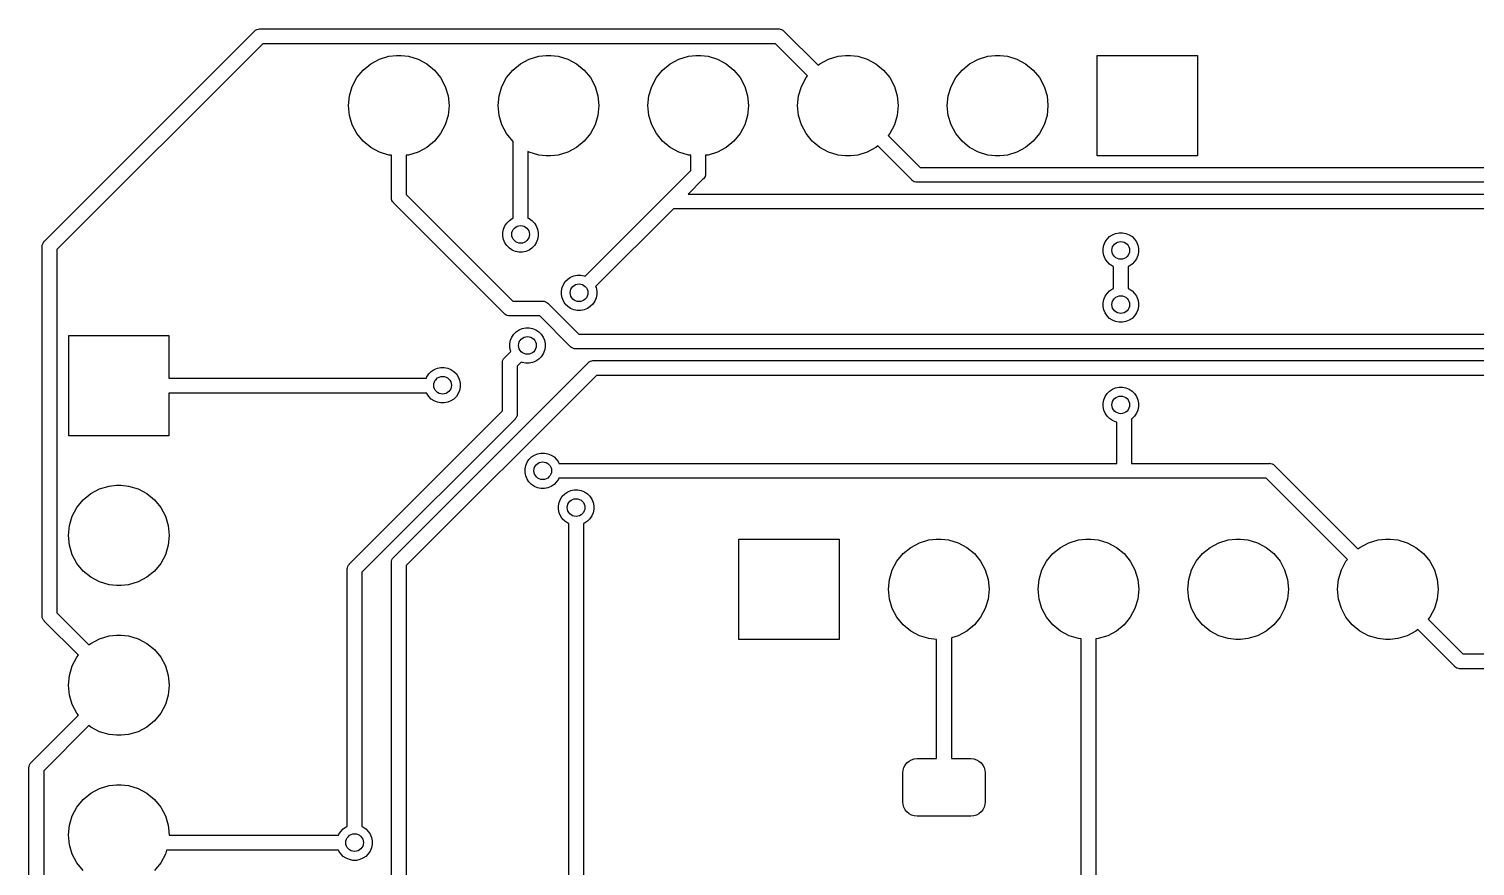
# Model space of a CAD drawing. Extents: x 0.8 to 4.31, y -4.31 to -0.81.
# Drawn here: x 0.796 to 1.762, y -1.364 to -0.805 of the extents above; entities that cross this region are included whole.
import ezdxf

# ---------------------------------------------------------------- set-up
doc = ezdxf.new("R2010")
doc.units = 0
doc.header["$MEASUREMENT"] = 0
doc.layers.add('BLACK', color=7, linetype='CONTINUOUS')

msp = doc.modelspace()

# ---------------------------------------------------------------- linework, layer by layer
at = {"layer": 'BLACK', "linetype": 'CONTINUOUS'}
for p, q in [((0.80673, -0.946743), (0.946743, -0.80673)), ((0.946743, -0.80673), (0.946897, -0.806543)), ((0.946897, -0.806543), (0.947084, -0.806389)), ((0.947084, -0.806389), (0.947085, -0.806389)), ((0.947085, -0.806389), (0.947646, -0.805928)), ((0.947646, -0.805928), (0.948501, -0.805471)), ((0.947646, -0.805928), (0.947646, -0.805928)), ((0.947646, -0.805928), (0.947646, -0.805928)), ((0.948501, -0.805471), (0.949429, -0.805189)), ((0.949429, -0.805189), (0.950152, -0.805118)), ((0.950152, -0.805118), (0.950153, -0.805118)), ((0.950153, -0.805118), (0.950394, -0.805094)), ((0.950394, -0.805094), (0.950635, -0.805118)), ((0.950635, -0.805118), (1.29681, -0.805118)), ((1.29681, -0.805118), (1.29705, -0.805094)), ((1.29705, -0.805094), (1.29729, -0.805118)), ((1.29729, -0.805118), (1.29729, -0.805118)), ((1.29729, -0.805118), (1.29801, -0.805189)), ((1.29801, -0.805189), (1.29894, -0.805471)), ((1.29894, -0.805471), (1.29979, -0.805928)), ((1.29979, -0.805928), (1.30054, -0.806543)), ((1.30054, -0.806543), (1.3007, -0.80673)), ((1.3007, -0.80673), (1.32335, -0.829385)), ((0.952432, -0.814961), (0.814961, -0.952432)), ((1.29501, -0.814961), (0.952432, -0.814961)), ((1.31639, -0.836344), (1.29501, -0.814961)), ((1.01953, -0.832522), (1.02463, -0.82834)), ((1.02463, -0.82834), (1.03044, -0.825232)), ((1.03044, -0.825232), (1.03675, -0.823319)), ((1.03675, -0.823319), (1.04166, -0.822835)), ((1.04166, -0.822835), (1.04495, -0.822835)), ((1.04495, -0.822835), (1.04987, -0.823319)), ((1.04987, -0.823319), (1.05618, -0.825232)), ((1.05618, -0.825232), (1.06199, -0.82834)), ((1.06199, -0.82834), (1.06708, -0.832522)), ((1.11953, -0.832522), (1.12463, -0.82834)), ((1.12463, -0.82834), (1.13044, -0.825232)), ((1.13044, -0.825232), (1.13675, -0.823319)), ((1.13675, -0.823319), (1.14166, -0.822835)), ((1.14166, -0.822835), (1.14495, -0.822835)), ((1.14495, -0.822835), (1.14987, -0.823319)), ((1.14987, -0.823319), (1.15618, -0.825232)), ((1.15618, -0.825232), (1.16199, -0.82834)), ((1.16199, -0.82834), (1.16708, -0.832522)), ((1.21953, -0.832522), (1.22463, -0.82834)), ((1.22463, -0.82834), (1.23044, -0.825232)), ((1.23044, -0.825232), (1.23675, -0.823319)), ((1.23675, -0.823319), (1.24166, -0.822835)), ((1.24166, -0.822835), (1.24495, -0.822835)), ((1.24495, -0.822835), (1.24987, -0.823319)), ((1.24987, -0.823319), (1.25618, -0.825232)), ((1.25618, -0.825232), (1.26199, -0.82834)), ((1.26199, -0.82834), (1.26708, -0.832522)), ((1.32335, -0.829385), (1.32463, -0.82834)), ((1.32463, -0.82834), (1.33044, -0.825232)), ((1.33044, -0.825232), (1.33675, -0.823319)), ((1.33675, -0.823319), (1.34166, -0.822835)), ((1.34166, -0.822835), (1.34495, -0.822835)), ((1.34495, -0.822835), (1.34987, -0.823319)), ((1.34987, -0.823319), (1.35618, -0.825232)), ((1.35618, -0.825232), (1.36199, -0.82834)), ((1.36199, -0.82834), (1.36708, -0.832522)), ((1.41953, -0.832522), (1.42463, -0.82834)), ((1.42463, -0.82834), (1.43044, -0.825232)), ((1.43044, -0.825232), (1.43675, -0.823319)), ((1.43675, -0.823319), (1.44166, -0.822835)), ((1.44166, -0.822835), (1.44495, -0.822835)), ((1.44495, -0.822835), (1.44987, -0.823319)), ((1.44987, -0.823319), (1.45618, -0.825232)), ((1.45618, -0.825232), (1.46199, -0.82834)), ((1.46199, -0.82834), (1.46708, -0.832522)), ((1.50984, -0.889764), (1.50984, -0.822835)), ((1.50984, -0.822835), (1.57677, -0.822835)), ((1.57677, -0.822835), (1.57677, -0.889764)), ((1.01224, -0.843431), (1.01535, -0.837617)), ((1.01535, -0.837617), (1.01953, -0.832522)), ((1.06708, -0.832522), (1.07127, -0.837617)), ((1.07127, -0.837617), (1.07437, -0.843431)), ((1.11224, -0.843431), (1.11535, -0.837617)), ((1.11535, -0.837617), (1.11953, -0.832522)), ((1.16708, -0.832522), (1.17127, -0.837617)), ((1.17127, -0.837617), (1.17437, -0.843431)), ((1.21224, -0.843431), (1.21535, -0.837617)), ((1.21535, -0.837617), (1.21953, -0.832522)), ((1.26708, -0.832522), (1.27127, -0.837617)), ((1.27127, -0.837617), (1.27437, -0.843431)), ((1.31224, -0.843431), (1.31535, -0.837617)), ((1.31535, -0.837617), (1.31639, -0.836344)), ((1.36708, -0.832522), (1.37127, -0.837617)), ((1.37127, -0.837617), (1.37437, -0.843431)), ((1.41224, -0.843431), (1.41535, -0.837617)), ((1.41535, -0.837617), (1.41953, -0.832522)), ((1.46708, -0.832522), (1.47127, -0.837617)), ((1.47127, -0.837617), (1.47437, -0.843431)), ((1.00968, -0.856299), (1.01033, -0.849739)), ((1.01033, -0.849739), (1.01224, -0.843431)), ((1.07437, -0.843431), (1.07629, -0.849739)), ((1.07629, -0.849739), (1.07693, -0.856299)), ((1.10968, -0.856299), (1.11033, -0.849739)), ((1.11033, -0.849739), (1.11224, -0.843431)), ((1.17437, -0.843431), (1.17629, -0.849739)), ((1.17629, -0.849739), (1.17693, -0.856299)), ((1.20968, -0.856299), (1.21033, -0.849739)), ((1.21033, -0.849739), (1.21224, -0.843431)), ((1.27437, -0.843431), (1.27629, -0.849739)), ((1.27629, -0.849739), (1.27693, -0.856299)), ((1.30968, -0.856299), (1.31033, -0.849739)), ((1.31033, -0.849739), (1.31224, -0.843431)), ((1.37437, -0.843431), (1.37629, -0.849739)), ((1.37629, -0.849739), (1.37693, -0.856299)), ((1.40968, -0.856299), (1.41033, -0.849739)), ((1.41033, -0.849739), (1.41224, -0.843431)), ((1.47437, -0.843431), (1.47629, -0.849739)), ((1.47629, -0.849739), (1.47693, -0.856299)), ((1.01033, -0.862859), (1.00968, -0.856299)), ((1.07693, -0.856299), (1.07629, -0.862859)), ((1.11033, -0.862859), (1.10968, -0.856299)), ((1.17693, -0.856299), (1.17629, -0.862859)), ((1.21033, -0.862859), (1.20968, -0.856299)), ((1.27693, -0.856299), (1.27629, -0.862859)), ((1.31033, -0.862859), (1.30968, -0.856299)), ((1.37693, -0.856299), (1.37629, -0.862859)), ((1.41033, -0.862859), (1.40968, -0.856299)), ((1.47693, -0.856299), (1.47629, -0.862859)), ((1.01224, -0.869168), (1.01033, -0.862859)), ((1.01535, -0.874981), (1.01224, -0.869168)), ((1.07437, -0.869168), (1.07127, -0.874981)), ((1.07629, -0.862859), (1.07437, -0.869168)), ((1.11224, -0.869168), (1.11033, -0.862859)), ((1.11535, -0.874981), (1.11224, -0.869168)), ((1.17437, -0.869168), (1.17127, -0.874981)), ((1.17629, -0.862859), (1.17437, -0.869168)), ((1.21224, -0.869168), (1.21033, -0.862859)), ((1.21535, -0.874981), (1.21224, -0.869168)), ((1.27437, -0.869168), (1.27127, -0.874981)), ((1.27629, -0.862859), (1.27437, -0.869168)), ((1.31224, -0.869168), (1.31033, -0.862859)), ((1.31535, -0.874981), (1.31224, -0.869168)), ((1.37437, -0.869168), (1.37127, -0.874981)), ((1.37629, -0.862859), (1.37437, -0.869168)), ((1.41224, -0.869168), (1.41033, -0.862859)), ((1.41535, -0.874981), (1.41224, -0.869168)), ((1.47437, -0.869168), (1.47127, -0.874981)), ((1.47629, -0.862859), (1.47437, -0.869168)), ((1.01953, -0.880077), (1.01535, -0.874981)), ((1.07127, -0.874981), (1.06708, -0.880077)), ((1.11953, -0.880077), (1.11535, -0.874981)), ((1.17127, -0.874981), (1.16708, -0.880077)), ((1.21953, -0.880077), (1.21535, -0.874981)), ((1.27127, -0.874981), (1.26708, -0.880077)), ((1.31953, -0.880077), (1.31535, -0.874981)), ((1.37127, -0.874981), (1.37022, -0.876254)), ((1.37022, -0.876254), (1.39161, -0.897638)), ((1.41953, -0.880077), (1.41535, -0.874981)), ((1.47127, -0.874981), (1.46708, -0.880077)), ((1.02463, -0.884259), (1.01953, -0.880077)), ((1.03044, -0.887366), (1.02463, -0.884259)), ((1.03675, -0.88928), (1.03044, -0.887366)), ((1.05618, -0.887366), (1.04987, -0.88928)), ((1.06199, -0.884259), (1.05618, -0.887366)), ((1.06708, -0.880077), (1.06199, -0.884259)), ((1.11976, -0.880267), (1.11953, -0.880077)), ((1.11976, -0.931501), (1.11976, -0.880267)), ((1.13044, -0.887366), (1.1296, -0.88692)), ((1.1296, -0.88692), (1.1296, -0.931501)), ((1.13675, -0.88928), (1.13044, -0.887366)), ((1.15618, -0.887366), (1.14987, -0.88928)), ((1.16199, -0.884259), (1.15618, -0.887366)), ((1.16708, -0.880077), (1.16199, -0.884259)), ((1.22463, -0.884259), (1.21953, -0.880077)), ((1.23044, -0.887366), (1.22463, -0.884259)), ((1.23675, -0.88928), (1.23044, -0.887366)), ((1.25618, -0.887366), (1.24987, -0.88928)), ((1.26199, -0.884259), (1.25618, -0.887366)), ((1.26708, -0.880077), (1.26199, -0.884259)), ((1.32463, -0.884259), (1.31953, -0.880077)), ((1.33044, -0.887366), (1.32463, -0.884259)), ((1.33675, -0.88928), (1.33044, -0.887366)), ((1.35618, -0.887366), (1.34987, -0.88928)), ((1.36199, -0.884259), (1.35618, -0.887366)), ((1.36326, -0.883214), (1.36199, -0.884259)), ((1.38592, -0.905868), (1.36326, -0.883214)), ((1.42463, -0.884259), (1.41953, -0.880077)), ((1.43044, -0.887366), (1.42463, -0.884259)), ((1.43675, -0.88928), (1.43044, -0.887366)), ((1.45618, -0.887366), (1.44987, -0.88928)), ((1.46199, -0.884259), (1.45618, -0.887366)), ((1.46708, -0.880077), (1.46199, -0.884259)), ((1.03839, -0.889441), (1.03675, -0.88928)), ((1.03839, -0.917431), (1.03839, -0.889441)), ((1.04987, -0.88928), (1.04823, -0.889441)), ((1.04823, -0.889441), (1.04823, -0.915634)), ((1.14166, -0.889764), (1.13675, -0.88928)), ((1.14495, -0.889764), (1.14166, -0.889764)), ((1.14987, -0.88928), (1.14495, -0.889764)), ((1.23839, -0.889441), (1.23675, -0.88928)), ((1.23839, -0.899599), (1.23839, -0.889441)), ((1.24987, -0.88928), (1.24823, -0.889441)), ((1.24823, -0.889441), (1.24823, -0.901396)), ((1.34166, -0.889764), (1.33675, -0.88928)), ((1.34495, -0.889764), (1.34166, -0.889764)), ((1.34987, -0.88928), (1.34495, -0.889764)), ((1.39161, -0.897638), (2.73468, -0.897638)), ((1.44166, -0.889764), (1.43675, -0.88928)), ((1.44495, -0.889764), (1.44166, -0.889764)), ((1.44987, -0.88928), (1.44495, -0.889764)), ((1.57677, -0.889764), (1.50984, -0.889764)), ((1.22136, -0.916625), (1.23839, -0.899599)), ((1.24662, -0.905288), (1.23655, -0.915355)), ((1.2468, -0.905134), (1.24662, -0.905288)), ((1.24696, -0.904947), (1.2468, -0.905134)), ((1.24742, -0.904385), (1.24696, -0.904946)), ((1.24696, -0.904946), (1.24696, -0.904947)), ((1.24788, -0.90353), (1.24742, -0.904385)), ((1.24816, -0.902602), (1.24788, -0.90353)), ((1.24823, -0.901879), (1.24816, -0.902559)), ((1.24816, -0.902559), (1.24816, -0.902602)), ((1.24823, -0.901396), (1.24825, -0.901637)), ((1.24825, -0.901637), (1.24823, -0.901878)), ((1.24823, -0.901878), (1.24823, -0.901879)), ((1.38607, -0.906056), (1.38592, -0.905868)), ((1.38626, -0.906209), (1.38607, -0.906056)), ((1.38626, -0.90621), (1.38626, -0.906209)), ((1.3866, -0.906487), (1.38626, -0.90621)), ((1.38682, -0.906671), (1.3866, -0.906487)), ((1.38767, -0.907128), (1.38682, -0.906671)), ((1.3886, -0.907409), (1.38767, -0.907128)), ((1.38933, -0.90748), (1.3886, -0.907409)), ((1.38957, -0.907504), (1.38933, -0.90748)), ((1.38933, -0.90748), (1.38933, -0.90748)), ((1.38981, -0.90748), (1.38957, -0.907504)), ((2.73288, -0.90748), (1.38981, -0.90748)), ((1.03836, -0.917673), (1.03839, -0.917431)), ((1.03846, -0.918637), (1.03836, -0.917673)), ((1.04823, -0.915634), (1.11948, -0.986887)), ((1.17514, -0.962844), (1.22102, -0.916967)), ((1.22102, -0.916967), (1.22117, -0.916779)), ((1.22117, -0.916779), (1.22136, -0.916626)), ((1.22136, -0.916626), (1.22136, -0.916625)), ((1.22136, -0.916625), (1.22136, -0.916625)), ((1.23655, -0.915355), (2.59818, -0.915355)), ((1.03874, -0.919565), (1.03846, -0.918637)), ((1.0392, -0.92042), (1.03874, -0.919565)), ((1.03966, -0.920982), (1.0392, -0.92042)), ((1.03981, -0.921169), (1.03966, -0.920982)), ((1.04, -0.921323), (1.03981, -0.921169)), ((1.11379, -0.995118), (1.04, -0.921323)), ((1.22671, -0.925197), (1.17477, -0.977135)), ((2.59639, -0.925197), (1.22671, -0.925197)), ((1.11333, -0.938801), (1.11422, -0.936652)), ((1.11422, -0.936652), (1.11551, -0.934717)), ((1.11551, -0.934717), (1.11715, -0.933072)), ((1.11715, -0.933072), (1.11909, -0.93178)), ((1.11909, -0.93178), (1.11976, -0.931501)), ((1.1296, -0.931501), (1.13028, -0.93178)), ((1.13028, -0.93178), (1.13221, -0.933072)), ((1.13221, -0.933072), (1.13386, -0.934717)), ((1.13386, -0.934717), (1.13515, -0.936652)), ((1.13515, -0.936652), (1.13604, -0.938801)), ((1.11287, -0.941083), (1.11333, -0.938801)), ((1.11287, -0.94341), (1.11287, -0.941083)), ((1.11333, -0.945692), (1.11287, -0.94341)), ((1.11422, -0.947841), (1.11333, -0.945692)), ((1.13604, -0.945692), (1.13515, -0.947841)), ((1.13604, -0.938801), (1.13649, -0.941083)), ((1.13649, -0.94341), (1.13604, -0.945692)), ((1.13649, -0.941083), (1.13649, -0.94341)), ((1.51512, -0.947358), (1.51642, -0.945424)), ((1.51642, -0.945424), (1.51806, -0.943779)), ((1.51806, -0.943779), (1.52, -0.942486)), ((1.52, -0.942486), (1.52215, -0.941596)), ((1.52215, -0.941596), (1.52443, -0.941142)), ((1.52443, -0.941142), (1.52675, -0.941142)), ((1.52675, -0.941142), (1.52904, -0.941596)), ((1.52904, -0.941596), (1.53119, -0.942486)), ((1.53119, -0.942486), (1.53312, -0.943779)), ((1.53312, -0.943779), (1.53476, -0.945424)), ((1.53476, -0.945424), (1.53606, -0.947358)), ((0.805094, -0.950394), (0.805118, -0.950153)), ((0.805118, -0.950635), (0.805094, -0.950394)), ((0.805118, -0.950152), (0.805189, -0.949429)), ((0.805118, -0.950153), (0.805118, -0.950152)), ((0.805118, -1.19681), (0.805118, -0.950635)), ((0.805189, -0.949429), (0.805471, -0.948501)), ((0.805471, -0.948501), (0.805928, -0.947646)), ((0.805928, -0.947646), (0.806543, -0.946897)), ((0.806543, -0.946897), (0.80673, -0.946743)), ((0.814961, -0.952432), (0.814961, -1.19501)), ((1.11551, -0.949775), (1.11422, -0.947841)), ((1.11715, -0.951421), (1.11551, -0.949775)), ((1.11909, -0.952713), (1.11715, -0.951421)), ((1.12124, -0.953604), (1.11909, -0.952713)), ((1.12352, -0.954057), (1.12124, -0.953604)), ((1.12585, -0.954057), (1.12352, -0.954057)), ((1.12813, -0.953604), (1.12585, -0.954057)), ((1.13028, -0.952713), (1.12813, -0.953604)), ((1.13221, -0.951421), (1.13028, -0.952713)), ((1.13386, -0.949775), (1.13221, -0.951421)), ((1.13515, -0.947841), (1.13386, -0.949775)), ((1.51378, -0.951789), (1.51423, -0.949508)), ((1.51378, -0.954116), (1.51378, -0.951789)), ((1.51423, -0.956398), (1.51378, -0.954116)), ((1.51423, -0.949508), (1.51512, -0.947358)), ((1.53606, -0.947358), (1.53695, -0.949508)), ((1.53695, -0.949508), (1.5374, -0.951789)), ((1.5374, -0.954116), (1.53695, -0.956398)), ((1.5374, -0.951789), (1.5374, -0.954116)), ((1.16781, -0.970176), (1.17514, -0.962844)), ((1.51512, -0.958547), (1.51423, -0.956398)), ((1.51642, -0.960482), (1.51512, -0.958547)), ((1.51806, -0.962127), (1.51642, -0.960482)), ((1.52, -0.96342), (1.51806, -0.962127)), ((1.52067, -0.963699), (1.52, -0.96342)), ((1.52067, -0.978427), (1.52067, -0.963699)), ((1.53119, -0.96342), (1.53051, -0.963698)), ((1.53051, -0.963698), (1.53051, -0.978428)), ((1.53312, -0.962127), (1.53119, -0.96342)), ((1.53476, -0.960482), (1.53312, -0.962127)), ((1.53606, -0.958547), (1.53476, -0.960482)), ((1.53695, -0.956398), (1.53606, -0.958547)), ((1.15322, -0.975659), (1.15452, -0.973725)), ((1.15452, -0.973725), (1.15616, -0.97208)), ((1.15616, -0.97208), (1.1581, -0.970787)), ((1.1581, -0.970787), (1.16025, -0.969897)), ((1.16025, -0.969897), (1.16253, -0.969443)), ((1.16253, -0.969443), (1.16485, -0.969443)), ((1.16485, -0.969443), (1.16714, -0.969897)), ((1.16714, -0.969897), (1.16781, -0.970176)), ((1.15188, -0.980091), (1.15233, -0.977809)), ((1.15188, -0.982417), (1.15188, -0.980091)), ((1.15233, -0.984699), (1.15188, -0.982417)), ((1.15233, -0.977809), (1.15322, -0.975659)), ((1.15322, -0.986849), (1.15233, -0.984699)), ((1.17505, -0.984699), (1.17416, -0.986849)), ((1.17477, -0.977135), (1.17505, -0.977809)), ((1.17505, -0.977809), (1.1755, -0.980091)), ((1.1755, -0.982417), (1.17505, -0.984699)), ((1.1755, -0.980091), (1.1755, -0.982417)), ((1.51423, -0.985728), (1.51512, -0.983579)), ((1.51512, -0.983579), (1.51642, -0.981644)), ((1.51642, -0.981644), (1.51806, -0.979999)), ((1.51806, -0.979999), (1.52, -0.978706)), ((1.52, -0.978706), (1.52067, -0.978427)), ((1.53051, -0.978428), (1.53119, -0.978706)), ((1.53119, -0.978706), (1.53312, -0.979999)), ((1.53312, -0.979999), (1.53476, -0.981644)), ((1.53476, -0.981644), (1.53606, -0.983579)), ((1.53606, -0.983579), (1.53695, -0.985728)), ((1.11948, -0.986887), (1.13921, -0.986887)), ((1.13921, -0.986887), (1.13945, -0.986864)), ((1.13945, -0.986864), (1.13969, -0.986887)), ((1.13969, -0.986887), (1.13969, -0.986887)), ((1.13969, -0.986887), (1.14041, -0.986959)), ((1.14041, -0.986959), (1.14134, -0.98724)), ((1.14134, -0.98724), (1.14219, -0.987697)), ((1.14219, -0.987697), (1.14294, -0.988312)), ((1.14294, -0.988312), (1.1431, -0.9885)), ((1.1431, -0.9885), (1.16346, -1.00886)), ((1.15452, -0.988783), (1.15322, -0.986849)), ((1.15616, -0.990428), (1.15452, -0.988783)), ((1.1581, -0.991721), (1.15616, -0.990428)), ((1.16025, -0.992611), (1.1581, -0.991721)), ((1.16253, -0.993065), (1.16025, -0.992611)), ((1.16485, -0.993065), (1.16253, -0.993065)), ((1.16714, -0.992611), (1.16485, -0.993065)), ((1.16928, -0.991721), (1.16714, -0.992611)), ((1.17122, -0.990428), (1.16928, -0.991721)), ((1.17286, -0.988783), (1.17122, -0.990428)), ((1.17416, -0.986849), (1.17286, -0.988783)), ((1.51378, -0.98801), (1.51423, -0.985728)), ((1.51378, -0.990336), (1.51378, -0.98801)), ((1.51423, -0.992618), (1.51378, -0.990336)), ((1.51512, -0.994768), (1.51423, -0.992618)), ((1.51642, -0.996702), (1.51512, -0.994768)), ((1.53606, -0.994768), (1.53476, -0.996702)), ((1.53695, -0.992618), (1.53606, -0.994768)), ((1.53695, -0.985728), (1.5374, -0.98801)), ((1.5374, -0.990336), (1.53695, -0.992618)), ((1.5374, -0.98801), (1.5374, -0.990336)), ((1.11395, -0.995305), (1.11379, -0.995118)), ((1.11413, -0.995459), (1.11395, -0.995305)), ((1.1147, -0.99592), (1.11413, -0.995459)), ((1.11555, -0.996377), (1.1147, -0.99592)), ((1.11648, -0.996659), (1.11555, -0.996377)), ((1.1172, -0.99673), (1.11648, -0.996659)), ((1.11744, -0.996754), (1.1172, -0.99673)), ((1.1172, -0.99673), (1.1172, -0.99673)), ((1.11768, -0.99673), (1.11744, -0.996754)), ((1.13741, -0.99673), (1.11768, -0.99673)), ((1.12581, -1.00506), (1.12809, -1.0046)), ((1.12809, -1.0046), (1.13042, -1.0046)), ((1.13042, -1.0046), (1.1327, -1.00506)), ((1.15777, -1.01709), (1.13741, -0.99673)), ((1.51806, -0.998347), (1.51642, -0.996702)), ((1.52, -0.99964), (1.51806, -0.998347)), ((1.52215, -1.00053), (1.52, -0.99964)), ((1.52443, -1.00098), (1.52215, -1.00053)), ((1.52675, -1.00098), (1.52443, -1.00098)), ((1.52904, -1.00053), (1.52675, -1.00098)), ((1.53119, -0.99964), (1.52904, -1.00053)), ((1.53312, -0.998347), (1.53119, -0.99964)), ((1.53476, -0.996702), (1.53312, -0.998347)), ((0.822835, -1.07677), (0.822835, -1.00984)), ((0.822835, -1.00984), (0.889764, -1.00984)), ((0.889764, -1.00984), (0.889764, -1.03839)), ((1.11744, -1.01525), (1.1179, -1.01297)), ((1.1179, -1.01297), (1.11879, -1.01082)), ((1.11879, -1.01082), (1.12008, -1.00889)), ((1.12008, -1.00889), (1.12173, -1.00724)), ((1.12173, -1.00724), (1.12366, -1.00595)), ((1.12366, -1.00595), (1.12581, -1.00506)), ((1.1327, -1.00506), (1.13485, -1.00595)), ((1.13485, -1.00595), (1.13678, -1.00724)), ((1.13678, -1.00724), (1.13843, -1.00889)), ((1.13843, -1.00889), (1.13972, -1.01082)), ((1.13972, -1.01082), (1.14061, -1.01297)), ((1.14061, -1.01297), (1.14107, -1.01525)), ((1.16346, -1.00886), (3.2264, -1.00886)), ((1.11413, -1.02458), (1.11818, -1.02053)), ((1.11744, -1.01758), (1.11744, -1.01525)), ((1.1179, -1.01986), (1.11744, -1.01758)), ((1.11818, -1.02053), (1.1179, -1.01986)), ((1.13843, -1.02394), (1.13678, -1.02559)), ((1.13972, -1.02201), (1.13843, -1.02394)), ((1.14061, -1.01986), (1.13972, -1.02201)), ((1.14107, -1.01758), (1.14061, -1.01986)), ((1.14107, -1.01525), (1.14107, -1.01758)), ((1.15792, -1.01728), (1.15777, -1.01709)), ((1.15811, -1.01743), (1.15792, -1.01728)), ((1.15848, -1.01774), (1.15811, -1.01743)), ((1.15811, -1.01743), (1.15811, -1.01743)), ((1.15867, -1.01789), (1.15848, -1.01774)), ((1.15952, -1.01835), (1.15867, -1.01789)), ((1.16045, -1.01863), (1.15952, -1.01835)), ((1.16118, -1.0187), (1.16045, -1.01863)), ((1.16142, -1.01872), (1.16118, -1.0187)), ((1.16118, -1.0187), (1.16118, -1.0187)), ((1.16166, -1.0187), (1.16142, -1.01872)), ((3.2246, -1.0187), (1.16166, -1.0187)), ((1.04, -1.15777), (1.16958, -1.02819)), ((1.06503, -1.03386), (1.06697, -1.03257)), ((1.06697, -1.03257), (1.06912, -1.03168)), ((1.06912, -1.03168), (1.0714, -1.03122)), ((1.0714, -1.03122), (1.07372, -1.03122)), ((1.07372, -1.03122), (1.07601, -1.03168)), ((1.07601, -1.03168), (1.07816, -1.03257)), ((1.07816, -1.03257), (1.08009, -1.03386)), ((1.1125, -1.02823), (1.11252, -1.02798)), ((1.11252, -1.02847), (1.1125, -1.02823)), ((1.11252, -1.02798), (1.11259, -1.02726)), ((1.11252, -1.02798), (1.11252, -1.02798)), ((1.11252, -1.06019), (1.11252, -1.02847)), ((1.11259, -1.02726), (1.11287, -1.02633)), ((1.11287, -1.02633), (1.11333, -1.02548)), ((1.11333, -1.02548), (1.11395, -1.02473)), ((1.11395, -1.02473), (1.11413, -1.02458)), ((1.12514, -1.02749), (1.12236, -1.03026)), ((1.12236, -1.03026), (1.12236, -1.06198)), ((1.12581, -1.02777), (1.12514, -1.02749)), ((1.12809, -1.02823), (1.12581, -1.02777)), ((1.13042, -1.02823), (1.12809, -1.02823)), ((1.1327, -1.02777), (1.13042, -1.02823)), ((1.13485, -1.02688), (1.1327, -1.02777)), ((1.13678, -1.02559), (1.13485, -1.02688)), ((1.16958, -1.02819), (1.16973, -1.028)), ((1.16973, -1.028), (1.16992, -1.02785)), ((1.16992, -1.02785), (1.17048, -1.02738)), ((1.16992, -1.02785), (1.16992, -1.02785)), ((1.17048, -1.02738), (1.17134, -1.02693)), ((1.17134, -1.02693), (1.17226, -1.02665)), ((1.17226, -1.02665), (1.17299, -1.02658)), ((1.17299, -1.02658), (1.17323, -1.02655)), ((1.17299, -1.02658), (1.17299, -1.02658)), ((1.17323, -1.02655), (1.17347, -1.02658)), ((1.17347, -1.02658), (3.21906, -1.02658)), ((0.889764, -1.03839), (1.0617, -1.03839)), ((1.17527, -1.03642), (1.04823, -1.16346)), ((1.0617, -1.03839), (1.06209, -1.03744)), ((1.06209, -1.03744), (1.06339, -1.0355)), ((1.06339, -1.0355), (1.06503, -1.03386)), ((1.08009, -1.03386), (1.08174, -1.0355)), ((1.08174, -1.0355), (1.08303, -1.03744)), ((1.08303, -1.03744), (1.08392, -1.03959)), ((1.08392, -1.03959), (1.08437, -1.04187)), ((1.08437, -1.04187), (1.08437, -1.0442)), ((3.21726, -1.03642), (1.17527, -1.03642)), ((1.06193, -1.04823), (0.889764, -1.04823)), ((0.889764, -1.04823), (0.889764, -1.07677)), ((1.06209, -1.04863), (1.06193, -1.04823)), ((1.06339, -1.05056), (1.06209, -1.04863)), ((1.06503, -1.05221), (1.06339, -1.05056)), ((1.06697, -1.0535), (1.06503, -1.05221)), ((1.08009, -1.05221), (1.07816, -1.0535)), ((1.08174, -1.05056), (1.08009, -1.05221)), ((1.08303, -1.04863), (1.08174, -1.05056)), ((1.08392, -1.04648), (1.08303, -1.04863)), ((1.08437, -1.0442), (1.08392, -1.04648)), ((1.51378, -1.05494), (1.51423, -1.05266)), ((1.51423, -1.05266), (1.51512, -1.05051)), ((1.51512, -1.05051), (1.51642, -1.04857)), ((1.51642, -1.04857), (1.51806, -1.04693)), ((1.51806, -1.04693), (1.52, -1.04564)), ((1.52, -1.04564), (1.52215, -1.04475)), ((1.52215, -1.04475), (1.52443, -1.04429)), ((1.52443, -1.04429), (1.52675, -1.04429)), ((1.52675, -1.04429), (1.52904, -1.04475)), ((1.52904, -1.04475), (1.53119, -1.04564)), ((1.53119, -1.04564), (1.53312, -1.04693)), ((1.53312, -1.04693), (1.53476, -1.04857)), ((1.53476, -1.04857), (1.53606, -1.05051)), ((1.53606, -1.05051), (1.53695, -1.05266)), ((1.53695, -1.05266), (1.5374, -1.05494)), ((1.01047, -1.16224), (1.11252, -1.06019)), ((1.06912, -1.05439), (1.06697, -1.0535)), ((1.0714, -1.05484), (1.06912, -1.05439)), ((1.07372, -1.05484), (1.0714, -1.05484)), ((1.07601, -1.05439), (1.07372, -1.05484)), ((1.07816, -1.0535), (1.07601, -1.05439)), ((1.12236, -1.06247), (1.12229, -1.06319)), ((1.12236, -1.06198), (1.12239, -1.06223)), ((1.12239, -1.06223), (1.12236, -1.06247)), ((1.12236, -1.06247), (1.12236, -1.06247)), ((1.51378, -1.05727), (1.51378, -1.05494)), ((1.51423, -1.05955), (1.51378, -1.05727)), ((1.51512, -1.0617), (1.51423, -1.05955)), ((1.51642, -1.06363), (1.51512, -1.0617)), ((1.53606, -1.0617), (1.53476, -1.06363)), ((1.53695, -1.05955), (1.53606, -1.0617)), ((1.5374, -1.05727), (1.53695, -1.05955)), ((1.5374, -1.05494), (1.5374, -1.05727)), ((1.12075, -1.06588), (1.0187, -1.16793)), ((1.12094, -1.06572), (1.12075, -1.06588)), ((1.12109, -1.06553), (1.12094, -1.06572)), ((1.12155, -1.06497), (1.12109, -1.06553)), ((1.12201, -1.06412), (1.12155, -1.06497)), ((1.12211, -1.0638), (1.12201, -1.06412)), ((1.12229, -1.06319), (1.12211, -1.0638)), ((1.51806, -1.06528), (1.51642, -1.06363)), ((1.52, -1.06657), (1.51806, -1.06528)), ((1.52215, -1.06746), (1.52, -1.06657)), ((1.52296, -1.06762), (1.52215, -1.06746)), ((1.52296, -1.09516), (1.52296, -1.06762)), ((1.53312, -1.06528), (1.5328, -1.06549)), ((1.5328, -1.06549), (1.5328, -1.09516)), ((1.53476, -1.06363), (1.53312, -1.06528)), ((0.889764, -1.07677), (0.822835, -1.07677)), ((1.13027, -1.09255), (1.13192, -1.0909)), ((1.13192, -1.0909), (1.13385, -1.08961)), ((1.13385, -1.08961), (1.136, -1.08872)), ((1.136, -1.08872), (1.13828, -1.08827)), ((1.13828, -1.08827), (1.14061, -1.08827)), ((1.14061, -1.08827), (1.14289, -1.08872)), ((1.14289, -1.08872), (1.14504, -1.08961)), ((1.14504, -1.08961), (1.14698, -1.0909)), ((1.14698, -1.0909), (1.14862, -1.09255)), ((1.12764, -1.09891), (1.12809, -1.09663)), ((1.12764, -1.10124), (1.12764, -1.09891)), ((1.12809, -1.09663), (1.12898, -1.09448)), ((1.12898, -1.09448), (1.13027, -1.09255)), ((1.14862, -1.09255), (1.14991, -1.09448)), ((1.14991, -1.09448), (1.15019, -1.09516)), ((1.15019, -1.09516), (1.52296, -1.09516)), ((1.5328, -1.09516), (1.62457, -1.09516)), ((1.62457, -1.09516), (1.62481, -1.09513)), ((1.62481, -1.09513), (1.62505, -1.09516)), ((1.62505, -1.09516), (1.62505, -1.09516)), ((1.62505, -1.09516), (1.62577, -1.09523)), ((1.62577, -1.09523), (1.6267, -1.09551)), ((1.6267, -1.09551), (1.62756, -1.09596)), ((1.62756, -1.09596), (1.62831, -1.09658)), ((1.62831, -1.09658), (1.62846, -1.09677)), ((1.62846, -1.09677), (1.68401, -1.15232)), ((0.843431, -1.11224), (0.849739, -1.11033)), ((0.849739, -1.11033), (0.854656, -1.10984)), ((0.854656, -1.10984), (0.857943, -1.10984)), ((0.857943, -1.10984), (0.862859, -1.11033)), ((0.862859, -1.11033), (0.869168, -1.11224)), ((1.12809, -1.10352), (1.12764, -1.10124)), ((1.12898, -1.10567), (1.12809, -1.10352)), ((1.13027, -1.10761), (1.12898, -1.10567)), ((1.13192, -1.10925), (1.13027, -1.10761)), ((1.13385, -1.11054), (1.13192, -1.10925)), ((1.136, -1.11143), (1.13385, -1.11054)), ((1.14504, -1.11054), (1.14289, -1.11143)), ((1.14698, -1.10925), (1.14504, -1.11054)), ((1.14862, -1.10761), (1.14698, -1.10925)), ((1.14991, -1.10567), (1.14862, -1.10761)), ((1.15019, -1.105), (1.14991, -1.10567)), ((1.52763, -1.105), (1.15019, -1.105)), ((1.52788, -1.10502), (1.52763, -1.105)), ((1.52812, -1.105), (1.52788, -1.10502)), ((1.62277, -1.105), (1.52812, -1.105)), ((1.67705, -1.15928), (1.62277, -1.105)), ((0.82834, -1.12463), (0.832522, -1.11953)), ((0.832522, -1.11953), (0.837617, -1.11535)), ((0.837617, -1.11535), (0.843431, -1.11224)), ((0.869168, -1.11224), (0.874981, -1.11535)), ((0.874981, -1.11535), (0.880077, -1.11953)), ((0.880077, -1.11953), (0.884259, -1.12463)), ((1.13828, -1.11189), (1.136, -1.11143)), ((1.14061, -1.11189), (1.13828, -1.11189)), ((1.14289, -1.11143), (1.14061, -1.11189)), ((1.15036, -1.12124), (1.15125, -1.11909)), ((1.15125, -1.11909), (1.15254, -1.11715)), ((1.15254, -1.11715), (1.15419, -1.11551)), ((1.15419, -1.11551), (1.15612, -1.11422)), ((1.15612, -1.11422), (1.15827, -1.11333)), ((1.15827, -1.11333), (1.16055, -1.11287)), ((1.16055, -1.11287), (1.16288, -1.11287)), ((1.16288, -1.11287), (1.16516, -1.11333)), ((1.16516, -1.11333), (1.16731, -1.11422)), ((1.16731, -1.11422), (1.16925, -1.11551)), ((1.16925, -1.11551), (1.17089, -1.11715)), ((1.17089, -1.11715), (1.17218, -1.11909)), ((1.17218, -1.11909), (1.17307, -1.12124)), ((0.825232, -1.13044), (0.82834, -1.12463)), ((0.884259, -1.12463), (0.887366, -1.13044)), ((1.14991, -1.12352), (1.15036, -1.12124)), ((1.14991, -1.12585), (1.14991, -1.12352)), ((1.15036, -1.12813), (1.14991, -1.12585)), ((1.15125, -1.13028), (1.15036, -1.12813)), ((1.17307, -1.12813), (1.17218, -1.13028)), ((1.17307, -1.12124), (1.17353, -1.12352)), ((1.17353, -1.12585), (1.17307, -1.12813)), ((1.17353, -1.12352), (1.17353, -1.12585)), ((0.822673, -1.14331), (0.823319, -1.13675)), ((0.823319, -1.13675), (0.825232, -1.13044)), ((0.887366, -1.13044), (0.88928, -1.13675)), ((0.88928, -1.13675), (0.889926, -1.14331)), ((1.15254, -1.13221), (1.15125, -1.13028)), ((1.15419, -1.13386), (1.15254, -1.13221)), ((1.15612, -1.13515), (1.15419, -1.13386)), ((1.1568, -1.13543), (1.15612, -1.13515)), ((1.1568, -1.38287), (1.1568, -1.13543)), ((1.16731, -1.13515), (1.16664, -1.13543)), ((1.16664, -1.13543), (1.16664, -1.38287)), ((1.16925, -1.13386), (1.16731, -1.13515)), ((1.17089, -1.13221), (1.16925, -1.13386)), ((1.17218, -1.13028), (1.17089, -1.13221)), ((0.823319, -1.14987), (0.822673, -1.14331)), ((0.889926, -1.14331), (0.88928, -1.14987)), ((1.2705, -1.2127), (1.2705, -1.14577)), ((1.2705, -1.14577), (1.33743, -1.14577)), ((1.33743, -1.14577), (1.33743, -1.2127)), ((1.38529, -1.15128), (1.3911, -1.14817)), ((1.3911, -1.14817), (1.39741, -1.14626)), ((1.39741, -1.14626), (1.40232, -1.14577)), ((1.40232, -1.14577), (1.40561, -1.14577)), ((1.40561, -1.14577), (1.41053, -1.14626)), ((1.41053, -1.14626), (1.41684, -1.14817)), ((1.41684, -1.14817), (1.42265, -1.15128)), ((1.48529, -1.15128), (1.4911, -1.14817)), ((1.4911, -1.14817), (1.49741, -1.14626)), ((1.49741, -1.14626), (1.50232, -1.14577)), ((1.50232, -1.14577), (1.50561, -1.14577)), ((1.50561, -1.14577), (1.51053, -1.14626)), ((1.51053, -1.14626), (1.51684, -1.14817)), ((1.51684, -1.14817), (1.52265, -1.15128)), ((1.58529, -1.15128), (1.5911, -1.14817)), ((1.5911, -1.14817), (1.59741, -1.14626)), ((1.59741, -1.14626), (1.60232, -1.14577)), ((1.60232, -1.14577), (1.60561, -1.14577)), ((1.60561, -1.14577), (1.61053, -1.14626)), ((1.61053, -1.14626), (1.61684, -1.14817)), ((1.61684, -1.14817), (1.62265, -1.15128)), ((1.68529, -1.15128), (1.6911, -1.14817)), ((1.6911, -1.14817), (1.69741, -1.14626)), ((1.69741, -1.14626), (1.70232, -1.14577)), ((1.70232, -1.14577), (1.70561, -1.14577)), ((1.70561, -1.14577), (1.71053, -1.14626)), ((1.71053, -1.14626), (1.71684, -1.14817)), ((1.71684, -1.14817), (1.72265, -1.15128)), ((0.825232, -1.15618), (0.823319, -1.14987)), ((0.82834, -1.16199), (0.825232, -1.15618)), ((0.887366, -1.15618), (0.884259, -1.16199)), ((0.88928, -1.14987), (0.887366, -1.15618)), ((1.03874, -1.15952), (1.0392, -1.15867)), ((1.0392, -1.15867), (1.03966, -1.15811)), ((1.03966, -1.15811), (1.03981, -1.15792)), ((1.03966, -1.15811), (1.03966, -1.15811)), ((1.03981, -1.15792), (1.04, -1.15777)), ((1.37601, -1.16055), (1.38019, -1.15546)), ((1.38019, -1.15546), (1.38529, -1.15128)), ((1.42265, -1.15128), (1.42775, -1.15546)), ((1.42775, -1.15546), (1.43193, -1.16055)), ((1.47601, -1.16055), (1.48019, -1.15546)), ((1.48019, -1.15546), (1.48529, -1.15128)), ((1.52265, -1.15128), (1.52775, -1.15546)), ((1.52775, -1.15546), (1.53193, -1.16055)), ((1.57601, -1.16055), (1.58019, -1.15546)), ((1.58019, -1.15546), (1.58529, -1.15128)), ((1.62265, -1.15128), (1.62775, -1.15546)), ((1.62775, -1.15546), (1.63193, -1.16055)), ((1.68401, -1.15232), (1.68529, -1.15128)), ((1.72265, -1.15128), (1.72775, -1.15546)), ((1.72775, -1.15546), (1.73193, -1.16055)), ((0.832522, -1.16708), (0.82834, -1.16199)), ((0.837617, -1.17127), (0.832522, -1.16708)), ((0.880077, -1.16708), (0.874981, -1.17127)), ((0.884259, -1.16199), (0.880077, -1.16708)), ((1.00883, -1.16589), (1.00886, -1.16565)), ((1.00886, -1.16613), (1.00883, -1.16589)), ((1.00886, -1.16565), (1.00893, -1.16492)), ((1.00886, -1.16565), (1.00886, -1.16565)), ((1.00886, -1.33148), (1.00886, -1.16613)), ((1.00893, -1.16492), (1.00921, -1.164)), ((1.00921, -1.164), (1.00967, -1.16314)), ((1.00967, -1.16314), (1.01028, -1.16239)), ((1.01028, -1.16239), (1.01047, -1.16224)), ((1.0187, -1.16793), (1.0187, -1.33768)), ((1.03836, -1.16142), (1.03846, -1.16045)), ((1.03839, -1.16166), (1.03836, -1.16142)), ((1.03839, -1.41528), (1.03839, -1.16166)), ((1.03846, -1.16045), (1.03874, -1.15952)), ((1.04823, -1.16346), (1.04823, -1.41708)), ((1.37099, -1.17268), (1.3729, -1.16637)), ((1.3729, -1.16637), (1.37601, -1.16055)), ((1.43193, -1.16055), (1.43504, -1.16637)), ((1.43504, -1.16637), (1.43695, -1.17268)), ((1.47099, -1.17268), (1.4729, -1.16637)), ((1.4729, -1.16637), (1.47601, -1.16055)), ((1.53193, -1.16055), (1.53504, -1.16637)), ((1.53504, -1.16637), (1.53695, -1.17268)), ((1.57099, -1.17268), (1.5729, -1.16637)), ((1.5729, -1.16637), (1.57601, -1.16055)), ((1.63193, -1.16055), (1.63504, -1.16637)), ((1.63504, -1.16637), (1.63695, -1.17268)), ((1.67099, -1.17268), (1.6729, -1.16637)), ((1.6729, -1.16637), (1.67601, -1.16055)), ((1.67601, -1.16055), (1.67705, -1.15928)), ((1.73193, -1.16055), (1.73504, -1.16637)), ((1.73504, -1.16637), (1.73695, -1.17268)), ((0.843431, -1.17437), (0.837617, -1.17127)), ((0.849739, -1.17629), (0.843431, -1.17437)), ((0.854656, -1.17677), (0.849739, -1.17629)), ((0.857943, -1.17677), (0.854656, -1.17677)), ((0.862859, -1.17629), (0.857943, -1.17677)), ((0.869168, -1.17437), (0.862859, -1.17629)), ((0.874981, -1.17127), (0.869168, -1.17437)), ((1.37034, -1.17924), (1.37099, -1.17268)), ((1.43695, -1.17268), (1.43759, -1.17924)), ((1.47034, -1.17924), (1.47099, -1.17268)), ((1.53695, -1.17268), (1.53759, -1.17924)), ((1.57034, -1.17924), (1.57099, -1.17268)), ((1.63695, -1.17268), (1.63759, -1.17924)), ((1.67034, -1.17924), (1.67099, -1.17268)), ((1.73695, -1.17268), (1.73759, -1.17924)), ((1.37099, -1.1858), (1.37034, -1.17924)), ((1.3729, -1.1921), (1.37099, -1.1858)), ((1.43695, -1.1858), (1.43504, -1.1921)), ((1.43759, -1.17924), (1.43695, -1.1858)), ((1.47099, -1.1858), (1.47034, -1.17924)), ((1.4729, -1.1921), (1.47099, -1.1858)), ((1.53695, -1.1858), (1.53504, -1.1921)), ((1.53759, -1.17924), (1.53695, -1.1858)), ((1.57099, -1.1858), (1.57034, -1.17924)), ((1.5729, -1.1921), (1.57099, -1.1858)), ((1.63695, -1.1858), (1.63504, -1.1921)), ((1.63759, -1.17924), (1.63695, -1.1858)), ((1.67099, -1.1858), (1.67034, -1.17924)), ((1.6729, -1.1921), (1.67099, -1.1858)), ((1.73695, -1.1858), (1.73504, -1.1921)), ((1.73759, -1.17924), (1.73695, -1.1858)), ((0.805094, -1.19705), (0.805118, -1.19681)), ((0.805189, -1.19801), (0.805094, -1.19705)), ((0.814961, -1.19501), (0.836344, -1.21639)), ((1.37601, -1.19792), (1.3729, -1.1921)), ((1.43504, -1.1921), (1.43193, -1.19792)), ((1.47601, -1.19792), (1.4729, -1.1921)), ((1.53504, -1.1921), (1.53193, -1.19792)), ((1.57601, -1.19792), (1.5729, -1.1921)), ((1.63504, -1.1921), (1.63193, -1.19792)), ((1.67601, -1.19792), (1.6729, -1.1921)), ((1.73504, -1.1921), (1.73193, -1.19792)), ((0.805471, -1.19894), (0.805189, -1.19801)), ((0.805928, -1.19979), (0.805471, -1.19894)), ((0.806389, -1.20036), (0.805928, -1.19979)), ((0.806543, -1.20054), (0.806389, -1.20036)), ((0.80673, -1.2007), (0.806543, -1.20054)), ((0.829385, -1.22335), (0.80673, -1.2007)), ((1.38019, -1.20301), (1.37601, -1.19792)), ((1.38529, -1.2072), (1.38019, -1.20301)), ((1.3911, -1.2103), (1.38529, -1.2072)), ((1.42265, -1.2072), (1.41684, -1.2103)), ((1.42775, -1.20301), (1.42265, -1.2072)), ((1.43193, -1.19792), (1.42775, -1.20301)), ((1.48019, -1.20301), (1.47601, -1.19792)), ((1.48529, -1.2072), (1.48019, -1.20301)), ((1.4911, -1.2103), (1.48529, -1.2072)), ((1.52265, -1.2072), (1.51684, -1.2103)), ((1.52775, -1.20301), (1.52265, -1.2072)), ((1.53193, -1.19792), (1.52775, -1.20301)), ((1.58019, -1.20301), (1.57601, -1.19792)), ((1.58529, -1.2072), (1.58019, -1.20301)), ((1.5911, -1.2103), (1.58529, -1.2072)), ((1.62265, -1.2072), (1.61684, -1.2103)), ((1.62775, -1.20301), (1.62265, -1.2072)), ((1.63193, -1.19792), (1.62775, -1.20301)), ((1.68019, -1.20301), (1.67601, -1.19792)), ((1.68529, -1.2072), (1.68019, -1.20301)), ((1.6911, -1.2103), (1.68529, -1.2072)), ((1.72265, -1.2072), (1.71684, -1.2103)), ((1.72392, -1.20615), (1.72265, -1.2072)), ((1.74844, -1.23067), (1.72392, -1.20615)), ((1.73193, -1.19792), (1.73088, -1.19919)), ((1.73088, -1.19919), (1.75413, -1.22244)), ((0.836344, -1.21639), (0.837617, -1.21535)), ((0.837617, -1.21535), (0.843431, -1.21224)), ((0.843431, -1.21224), (0.849739, -1.21033)), ((0.849739, -1.21033), (0.854656, -1.20984)), ((0.854656, -1.20984), (0.857943, -1.20984)), ((0.857943, -1.20984), (0.862859, -1.21033)), ((0.862859, -1.21033), (0.869168, -1.21224)), ((0.869168, -1.21224), (0.874981, -1.21535)), ((0.874981, -1.21535), (0.880077, -1.21953)), ((1.33743, -1.2127), (1.2705, -1.2127)), ((1.39741, -1.21222), (1.3911, -1.2103)), ((1.40232, -1.2127), (1.39741, -1.21222)), ((1.40256, -1.2127), (1.40232, -1.2127)), ((1.40256, -1.29232), (1.40256, -1.2127)), ((1.41684, -1.2103), (1.4124, -1.21165)), ((1.4124, -1.21165), (1.4124, -1.29232)), ((1.49741, -1.21222), (1.4911, -1.2103)), ((1.49905, -1.21238), (1.49741, -1.21222)), ((1.49905, -1.43483), (1.49905, -1.21238)), ((1.51053, -1.21222), (1.50889, -1.21238)), ((1.50889, -1.21238), (1.50889, -1.43303)), ((1.51684, -1.2103), (1.51053, -1.21222)), ((1.59741, -1.21222), (1.5911, -1.2103)), ((1.60232, -1.2127), (1.59741, -1.21222)), ((1.60561, -1.2127), (1.60232, -1.2127)), ((1.61053, -1.21222), (1.60561, -1.2127)), ((1.61684, -1.2103), (1.61053, -1.21222)), ((1.69741, -1.21222), (1.6911, -1.2103)), ((1.70232, -1.2127), (1.69741, -1.21222)), ((1.70561, -1.2127), (1.70232, -1.2127)), ((1.71053, -1.21222), (1.70561, -1.2127)), ((1.71684, -1.2103), (1.71053, -1.21222)), ((0.825232, -1.23044), (0.82834, -1.22463)), ((0.82834, -1.22463), (0.829385, -1.22335)), ((0.880077, -1.21953), (0.884259, -1.22463)), ((0.884259, -1.22463), (0.887366, -1.23044)), ((1.75413, -1.22244), (1.96351, -1.22244)), ((0.823319, -1.23675), (0.825232, -1.23044)), ((0.887366, -1.23044), (0.88928, -1.23675)), ((1.7486, -1.23086), (1.74844, -1.23067)), ((1.74879, -1.23101), (1.7486, -1.23086)), ((1.74935, -1.23147), (1.74879, -1.23101)), ((1.74879, -1.23101), (1.74879, -1.23101)), ((1.75008, -1.23187), (1.74935, -1.23147)), ((1.7502, -1.23193), (1.75008, -1.23187)), ((1.75113, -1.23221), (1.7502, -1.23193)), ((1.75185, -1.23228), (1.75113, -1.23221)), ((1.75209, -1.23231), (1.75185, -1.23228)), ((1.75185, -1.23228), (1.75185, -1.23228)), ((1.75234, -1.23228), (1.75209, -1.23231)), ((1.96063, -1.23228), (1.75234, -1.23228)), ((0.822673, -1.24331), (0.823319, -1.23675)), ((0.823319, -1.24987), (0.822673, -1.24331)), ((0.88928, -1.23675), (0.889926, -1.24331)), ((0.889926, -1.24331), (0.88928, -1.24987)), ((0.825232, -1.25618), (0.823319, -1.24987)), ((0.88928, -1.24987), (0.887366, -1.25618)), ((0.797872, -1.29477), (0.829385, -1.26326)), ((0.82834, -1.26199), (0.825232, -1.25618)), ((0.829385, -1.26326), (0.82834, -1.26199)), ((0.884259, -1.26199), (0.880077, -1.26708)), ((0.887366, -1.25618), (0.884259, -1.26199)), ((0.836344, -1.27022), (0.806103, -1.30046)), ((0.837617, -1.27127), (0.836344, -1.27022)), ((0.843431, -1.27437), (0.837617, -1.27127)), ((0.849739, -1.27629), (0.843431, -1.27437)), ((0.869168, -1.27437), (0.862859, -1.27629)), ((0.874981, -1.27127), (0.869168, -1.27437)), ((0.880077, -1.26708), (0.874981, -1.27127)), ((0.854656, -1.27677), (0.849739, -1.27629)), ((0.857943, -1.27677), (0.854656, -1.27677)), ((0.862859, -1.27629), (0.857943, -1.27677)), ((1.38273, -1.29513), (1.38419, -1.29394)), ((1.38419, -1.29394), (1.38585, -1.29305)), ((1.38585, -1.29305), (1.38765, -1.29251)), ((1.38765, -1.29251), (1.38952, -1.29232)), ((1.38952, -1.29232), (1.40256, -1.29232)), ((1.4124, -1.29232), (1.42544, -1.29232)), ((1.42544, -1.29232), (1.42732, -1.29251)), ((1.42732, -1.29251), (1.42912, -1.29305)), ((1.42912, -1.29305), (1.43077, -1.29394)), ((1.43077, -1.29394), (1.43223, -1.29513)), ((0.796236, -1.29842), (0.796331, -1.29746)), ((0.79626, -1.29867), (0.796236, -1.29842)), ((0.79626, -3.26361), (0.79626, -1.29867)), ((0.796331, -1.29746), (0.796613, -1.29653)), ((0.796613, -1.29653), (0.79707, -1.29568)), ((0.79707, -1.29568), (0.797531, -1.29512)), ((0.797531, -1.29512), (0.797685, -1.29493)), ((0.797531, -1.29512), (0.797531, -1.29512)), ((0.797685, -1.29493), (0.797872, -1.29477)), ((0.806103, -1.30046), (0.806103, -3.26181)), ((1.37992, -1.30192), (1.38011, -1.30005)), ((1.37992, -1.32111), (1.37992, -1.30192)), ((1.38011, -1.30005), (1.38065, -1.29825)), ((1.38065, -1.29825), (1.38154, -1.29659)), ((1.38154, -1.29659), (1.38273, -1.29513)), ((1.43223, -1.29513), (1.43342, -1.29659)), ((1.43342, -1.29659), (1.43431, -1.29825)), ((1.43431, -1.29825), (1.43485, -1.30005)), ((1.43485, -1.30005), (1.43504, -1.30192)), ((1.43504, -1.30192), (1.43504, -1.32111)), ((0.837617, -1.31535), (0.843431, -1.31224)), ((0.843431, -1.31224), (0.849739, -1.31033)), ((0.849739, -1.31033), (0.854656, -1.30984)), ((0.854656, -1.30984), (0.857943, -1.30984)), ((0.857943, -1.30984), (0.862859, -1.31033)), ((0.862859, -1.31033), (0.869168, -1.31224)), ((0.869168, -1.31224), (0.874981, -1.31535)), ((0.82834, -1.32463), (0.832522, -1.31953)), ((0.832522, -1.31953), (0.837617, -1.31535)), ((0.874981, -1.31535), (0.880077, -1.31953)), ((0.880077, -1.31953), (0.884259, -1.32463)), ((1.38011, -1.32298), (1.37992, -1.32111)), ((1.38065, -1.32478), (1.38011, -1.32298)), ((1.43485, -1.32298), (1.43431, -1.32478)), ((1.43504, -1.32111), (1.43485, -1.32298)), ((0.823319, -1.33675), (0.825232, -1.33044)), ((0.825232, -1.33044), (0.82834, -1.32463)), ((0.884259, -1.32463), (0.887366, -1.33044)), ((0.887366, -1.33044), (0.88928, -1.33675)), ((1.00886, -1.33768), (1.00886, -1.33148)), ((1.00886, -1.33148), (1.00886, -1.33148)), ((1.38154, -1.32644), (1.38065, -1.32478)), ((1.38273, -1.3279), (1.38154, -1.32644)), ((1.38419, -1.32909), (1.38273, -1.3279)), ((1.38585, -1.32998), (1.38419, -1.32909)), ((1.38765, -1.33052), (1.38585, -1.32998)), ((1.38952, -1.33071), (1.38765, -1.33052)), ((1.42544, -1.33071), (1.38952, -1.33071)), ((1.42732, -1.33052), (1.42544, -1.33071)), ((1.42912, -1.32998), (1.42732, -1.33052)), ((1.43077, -1.32909), (1.42912, -1.32998)), ((1.43223, -1.3279), (1.43077, -1.32909)), ((1.43342, -1.32644), (1.43223, -1.3279)), ((1.43431, -1.32478), (1.43342, -1.32644)), ((0.822673, -1.34331), (0.823319, -1.33675)), ((0.88928, -1.33675), (0.889926, -1.34331)), ((1.00331, -1.34283), (1.00461, -1.3409)), ((1.00461, -1.3409), (1.00625, -1.33925)), ((1.00625, -1.33925), (1.00818, -1.33796)), ((1.00818, -1.33796), (1.00886, -1.33768)), ((1.0187, -1.33768), (1.01937, -1.33796)), ((1.01937, -1.33796), (1.02131, -1.33925)), ((1.02131, -1.33925), (1.02295, -1.3409)), ((1.02295, -1.3409), (1.02425, -1.34283)), ((0.823319, -1.34987), (0.822673, -1.34331)), ((0.825232, -1.35618), (0.823319, -1.34987)), ((0.889926, -1.34331), (0.889906, -1.3435)), ((0.889906, -1.3435), (1.00303, -1.3435)), ((1.00303, -1.3435), (1.00331, -1.34283)), ((1.02425, -1.34283), (1.02514, -1.34498)), ((1.02514, -1.35187), (1.02425, -1.35402)), ((1.02514, -1.34498), (1.02559, -1.34726)), ((1.02559, -1.34959), (1.02514, -1.35187)), ((1.02559, -1.34726), (1.02559, -1.34959)), ((0.82834, -1.36199), (0.825232, -1.35618)), ((0.832522, -1.36708), (0.82834, -1.36199)), ((0.884259, -1.36199), (0.880077, -1.36708)), ((0.887366, -1.35618), (0.884259, -1.36199)), ((0.888224, -1.35335), (0.887366, -1.35618)), ((1.00303, -1.35335), (0.888224, -1.35335)), ((1.00331, -1.35402), (1.00303, -1.35335)), ((1.00461, -1.35595), (1.00331, -1.35402)), ((1.00625, -1.3576), (1.00461, -1.35595)), ((1.00818, -1.35889), (1.00625, -1.3576)), ((1.01033, -1.35978), (1.00818, -1.35889)), ((1.01262, -1.36024), (1.01033, -1.35978)), ((1.01494, -1.36024), (1.01262, -1.36024)), ((1.01722, -1.35978), (1.01494, -1.36024)), ((1.01937, -1.35889), (1.01722, -1.35978)), ((1.02131, -1.3576), (1.01937, -1.35889)), ((1.02295, -1.35595), (1.02131, -1.3576)), ((1.02425, -1.35402), (1.02295, -1.35595))]:
    msp.add_line(p, q, dxfattribs=at)
at = {"layer": 'BLACK'}
for centre in [(1.12468, -0.942246), (1.52559, -0.952953), (1.16369, -0.981254), (1.52559, -0.989173), (1.12925, -1.01642), (1.07256, -1.04303), (1.52559, -1.0561), (1.13945, -1.10008), (1.16172, -1.12468), (1.01378, -1.34843)]:
    msp.add_circle(centre, 0.005906, dxfattribs=at)

doc.saveas('drawing.dxf')
